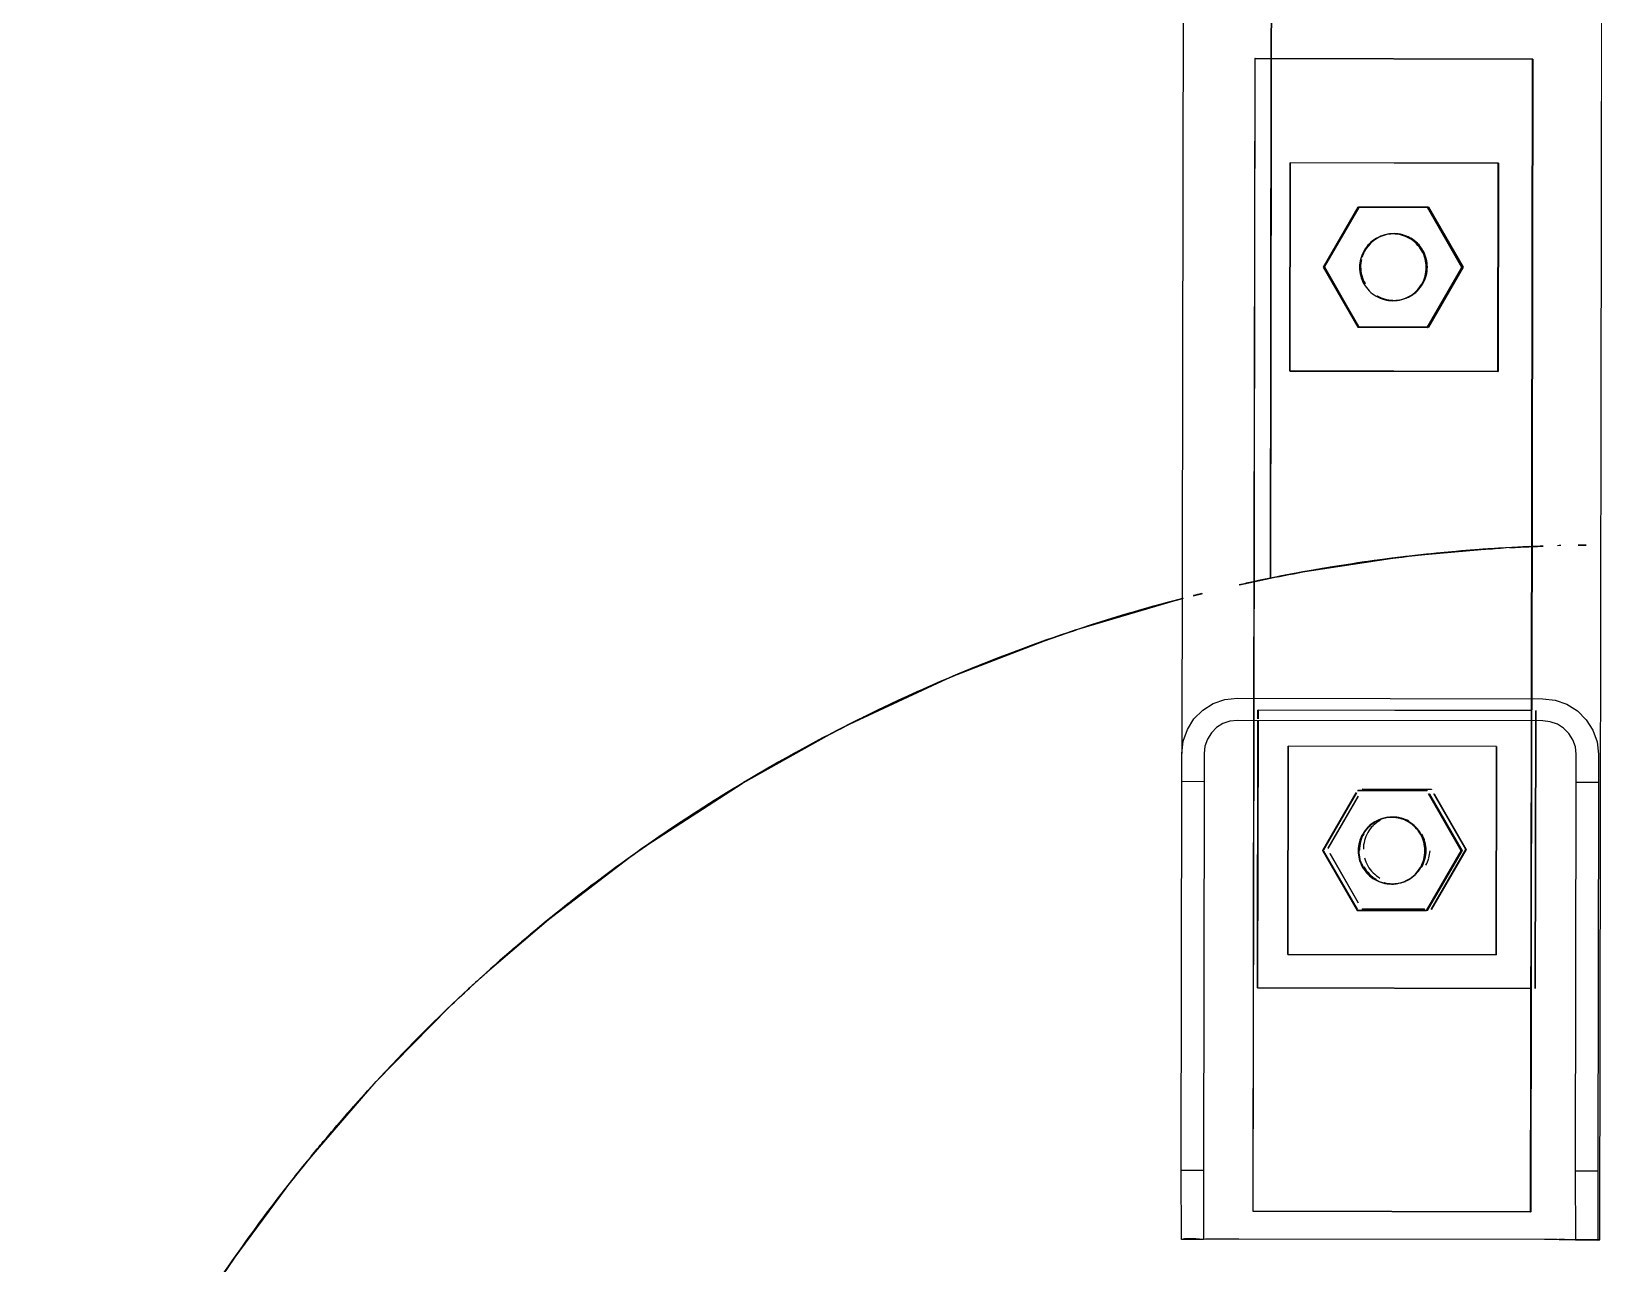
# Model space of a CAD drawing. Header units: metres. Extents: x -354 to -91, y 3 to 562.
# Drawn here: x -223.898 to -223.335, y 508.798 to 509.242 of the extents above; entities that cross this region are included whole.
import ezdxf

# ---------------------------------------------------------------- set-up
doc = ezdxf.new("R2010")
doc.units = ezdxf.units.M
doc.layers.add('A-GENM', color=7, linetype='Continuous', lineweight=25)

# ---------------------------------------------------------------- blocks, each defined once
blk = doc.blocks.new('Foundations-Piles - Px-1200-64673918-DRG-2873034 - CONSTRUCTION SEQUENCE STAGE A8')
at = {"layer": 'A-GENM', "color": 9, "true_color": 0xbebebe}
for start, end in [(40.93956, 85.26065), (66.05163, 70.31947), (62.17628, 66.05163), (57.92654, 62.17628), (57.27273, 57.92654), (54.03617, 57.27273), (49.80142, 54.03617), (49.09091, 49.80142), (45.89843, 49.09091), (41.67628, 45.84816), (40.93956, 41.67628), (37.98666, 40.90909), (29.41564, 40.90909), (33.5511, 37.76255), (32.72727, 33.5511), (29.62815, 32.72727), (28.74125, 29.02877), (28.74125, 29.02877), (26.9198, 27.41491), (26.9198, 27.41491), (25.41972, 26.9198), (17.25767, 26.9198), (21.60668, 25.41972), (17.33649, 21.60668), (16.86671, 17.25767), (16.86671, 17.25767), (16.25911, 16.36364), (16.25911, 16.36364), (15.38204, 15.65328), (15.38204, 15.65328)]:
    blk.add_arc((0, 0), 0.6, start, end, dxfattribs=at)
blk = doc.blocks.new('Barrier-Bracket-Assembly-Type02 - bracket-67298847-DRG-2873034 - CONSTRUCTION SEQUENCE STAGE A8')
at = {"layer": 'A-GENM', "color": 253, "true_color": 0xa3a3a3}
for p, q in [((-1096.63496, 509.55694), (-1096.63497, 509.55332)), ((-1096.63496, 509.55698), (-1096.63418, 509.5572)), ((-1096.62696, 509.55697), (-1096.62618, 509.55719)), ((-1096.50503, 509.55673), (-1096.61503, 509.55693)), ((-1096.50503, 509.55674), (-1096.615, 509.55694)), ((-1096.61413, 509.55718), (-1096.50413, 509.55698)), ((-1096.6141, 509.55719), (-1096.50413, 509.55699)), ((-1096.49218, 509.55695), (-1096.49296, 509.55673)), ((-1096.48418, 509.55693), (-1096.48496, 509.55672)), ((-1096.48419, 509.55102), (-1096.48418, 509.55369)), ((-1096.63497, 509.55127), (-1096.63497, 509.54891)), ((-1096.4842, 509.54519), (-1096.48419, 509.54855)), ((-1096.63498, 509.54684), (-1096.63498, 509.54421)), ((-1096.48421, 509.5409), (-1096.4842, 509.54328)), ((-1096.63499, 509.53841), (-1096.63507, 509.49268)), ((-1096.48428, 509.50226), (-1096.48421, 509.53798)), ((-1096.48429, 509.49241), (-1096.48428, 509.50226)), ((-1096.63507, 509.49268), (-1096.63549, 509.25729)), ((-1096.48471, 509.25702), (-1096.48429, 509.49241)), ((-1096.63549, 509.25729), (-1096.63598, 508.98206)), ((-1096.48551, 508.80694), (-1096.48471, 509.25702)), ((-1096.63164, 508.99444), (-1096.62848, 508.99759)), ((-1096.62848, 508.99759), (-1096.62469, 508.99997)), ((-1096.62469, 508.99997), (-1096.62047, 509.00144)), ((-1096.62047, 509.00144), (-1096.61602, 509.00193)), ((-1096.61602, 509.00193), (-1096.50602, 509.00173)), ((-1096.50602, 509.00173), (-1096.50157, 509.00123)), ((-1096.50157, 509.00123), (-1096.49734, 508.99974)), ((-1096.49734, 508.99974), (-1096.49354, 508.99735)), ((-1096.49354, 508.99735), (-1096.49037, 508.99418)), ((-1096.63402, 508.99065), (-1096.63164, 508.99444)), ((-1096.62348, 508.99134), (-1096.62538, 508.98944)), ((-1096.62121, 508.99276), (-1096.62348, 508.99134)), ((-1096.61867, 508.99364), (-1096.62121, 508.99276)), ((-1096.616, 508.99394), (-1096.61867, 508.99364)), ((-1096.506, 508.99374), (-1096.616, 508.99394)), ((-1096.50333, 508.99344), (-1096.506, 508.99374)), ((-1096.50079, 508.99255), (-1096.50333, 508.99344)), ((-1096.49852, 508.99111), (-1096.50079, 508.99255)), ((-1096.49661, 508.98921), (-1096.49852, 508.99111)), ((-1096.49037, 508.99418), (-1096.48798, 508.99039)), ((-1096.63598, 508.98206), (-1096.63549, 508.98643)), ((-1096.63549, 508.98643), (-1096.63402, 508.99065)), ((-1096.6268, 508.98717), (-1096.62768, 508.98464)), ((-1096.62538, 508.98944), (-1096.6268, 508.98717)), ((-1096.49518, 508.98694), (-1096.49661, 508.98921)), ((-1096.49429, 508.9844), (-1096.49518, 508.98694)), ((-1096.48798, 508.99039), (-1096.48649, 508.98617)), ((-1096.48649, 508.98617), (-1096.48598, 508.98172)), ((-1096.63598, 508.98199), (-1096.63598, 508.98206)), ((-1096.63596, 508.972), (-1096.63598, 508.98199)), ((-1096.62768, 508.98464), (-1096.62798, 508.98202)), ((-1096.62798, 508.98202), (-1096.62798, 508.98197)), ((-1096.62798, 508.98197), (-1096.62796, 508.97198)), ((-1096.49398, 508.98173), (-1096.49429, 508.9844)), ((-1096.49396, 508.97174), (-1096.49398, 508.98173)), ((-1096.48598, 508.98172), (-1096.48596, 508.97173)), ((-1096.63621, 508.832), (-1096.63596, 508.972)), ((-1096.63596, 508.972), (-1096.62796, 508.97198)), ((-1096.62796, 508.97198), (-1096.62821, 508.83198)), ((-1096.49421, 508.83174), (-1096.49396, 508.97174)), ((-1096.49396, 508.97174), (-1096.48596, 508.97173)), ((-1096.48596, 508.97173), (-1096.48621, 508.83173)), ((-1096.63616, 508.80702), (-1096.63621, 508.832)), ((-1096.63621, 508.832), (-1096.62821, 508.83198)), ((-1096.62821, 508.83198), (-1096.62816, 508.80701)), ((-1096.49416, 508.80677), (-1096.49421, 508.83174)), ((-1096.49421, 508.83174), (-1096.48621, 508.83173)), ((-1096.48621, 508.83173), (-1096.48616, 508.80676)), ((-1096.63551, 508.8072), (-1096.63616, 508.80702)), ((-1096.62816, 508.80701), (-1096.63616, 508.80702)), ((-1096.62751, 508.80719), (-1096.62816, 508.80701)), ((-1096.50546, 508.80698), (-1096.61546, 508.80718)), ((-1096.50546, 508.80699), (-1096.61543, 508.80719)), ((-1096.49416, 508.80677), (-1096.49351, 508.80695)), ((-1096.48616, 508.80676), (-1096.49416, 508.80677)), ((-1096.48616, 508.80676), (-1096.48551, 508.80694))]:
    blk.add_line(p, q, dxfattribs=at)
for centre, major_axis, start_param, end_param in [((-1096.61496, 509.55695), (-0.02, 0.00004), 0, 0.519881), ((-1096.61418, 509.55716), (-0.02, 0.00004), 5.335881, 6.279468), ((-1096.61496, 509.55695), (-0.02, 0.00004), 0.519881, 1.567079), ((-1096.61496, 509.55695), (-0.012, 0.00002), 0, 1.04348), ((-1096.61418, 509.55716), (-0.012, 0.00002), 4.711408, 6.279468), ((-1096.61418, 509.55716), (-0.02, 0.00004), 5.016903, 5.151967), ((-1096.61496, 509.55695), (-0.012, 0.00002), 1.305279, 1.564569), ((-1096.61418, 509.55716), (-0.02, 0.00004), 4.715035, 4.867255), ((-1096.50496, 509.55675), (-0.02, 0.00004), 1.567079, 1.828878), ((-1096.50496, 509.55675), (-0.012, 0.00002), 1.567079, 2.037181), ((-1096.50418, 509.55697), (-0.012, 0.00002), 3.141593, 4.446872), ((-1096.50496, 509.55675), (-0.02, 0.00004), 1.828878, 1.843212), ((-1096.50418, 509.55697), (-0.02, 0.00004), 4.446872, 4.480282), ((-1096.50496, 509.55675), (-0.02, 0.00004), 1.843212, 2.045144), ((-1096.50496, 509.55675), (-0.012, 0.00002), 2.037181, 2.090678), ((-1096.50496, 509.55675), (-0.012, 0.00002), 2.090678, 2.352477), ((-1096.50418, 509.55697), (-0.02, 0.00004), 4.269196, 4.403906), ((-1096.50496, 509.55675), (-0.012, 0.00002), 2.352477, 2.614276), ((-1096.50496, 509.55675), (-0.02, 0.00004), 2.090678, 2.614276), ((-1096.50496, 509.55675), (-0.012, 0.00002), 2.614276, 3.137875), ((-1096.50418, 509.55697), (-0.02, 0.00004), 3.686652, 3.923273), ((-1096.50496, 509.55675), (-0.02, 0.00004), 2.614276, 3.137875), ((-1096.50418, 509.55697), (-0.02, 0.00004), 3.399674, 3.661474), ((-1096.50418, 509.55697), (-0.02, 0.00004), 3.141593, 3.399674), ((-1096.61551, 508.80717), (-0.02, 0.00004), 5.49407, 6.279468), ((-1096.61551, 508.80717), (-0.012, 0.00002), 6.017668, 6.279468), ((-1096.61551, 508.80717), (-0.012, 0.00002), 5.755869, 6.017668), ((-1096.61551, 508.80717), (-0.012, 0.00002), 5.49407, 5.755869), ((-1096.61551, 508.80717), (-0.02, 0.00004), 5.016903, 5.151967), ((-1096.61551, 508.80717), (-0.012, 0.00002), 5.23227, 5.49407), ((-1096.61551, 508.80717), (-0.012, 0.00002), 4.970471, 5.23227), ((-1096.61551, 508.80717), (-0.02, 0.00004), 4.710176, 4.867255), ((-1096.61551, 508.80717), (-0.012, 0.00002), 4.708671, 4.970471), ((-1096.50551, 508.80697), (-0.012, 0.00002), 4.446872, 4.708671), ((-1096.50551, 508.80697), (-0.02, 0.00004), 4.553097, 4.708671), ((-1096.50551, 508.80697), (-0.012, 0.00002), 4.185073, 4.446872), ((-1096.50551, 508.80697), (-0.02, 0.00004), 4.410413, 4.446872), ((-1096.50551, 508.80697), (-0.012, 0.00002), 3.923273, 4.185073), ((-1096.50551, 508.80697), (-0.02, 0.00004), 4.269196, 4.403906), ((-1096.50551, 508.80697), (-0.012, 0.00002), 3.661474, 3.923273), ((-1096.50551, 508.80697), (-0.012, 0.00002), 3.399674, 3.661474), ((-1096.50551, 508.80697), (-0.012, 0.00002), 3.141593, 3.399674), ((-1096.50551, 508.80697), (-0.02, 0.00004), 3.141593, 4.087572)]:
    blk.add_ellipse(centre, major_axis=major_axis, ratio=0.001035, start_param=start_param, end_param=end_param, dxfattribs=at)
blk = doc.blocks.new('Barrier-Bracket-Bolt-Installation - Bolt-V18-DRG-2873034 - CONSTRUCTION SEQUENCE STAGE A8')
at = {"layer": 'A-GENM', "color": 9, "true_color": 0xbebebe}
for p, q in [((-1096.60859, 508.9976), (-1096.60855, 508.99761)), ((-1096.60859, 508.99446), (-1096.60859, 508.9976)), ((-1096.5101, 508.99742), (-1096.60859, 508.9976)), ((-1096.60855, 508.9976), (-1096.60856, 508.99447)), ((-1096.5101, 508.99743), (-1096.60855, 508.99761)), ((-1096.50855, 508.99743), (-1096.50859, 508.99742)), ((-1096.50859, 508.99742), (-1096.50859, 508.99375)), ((-1096.50856, 508.99375), (-1096.50855, 508.99742)), ((-1096.60876, 508.8976), (-1096.60859, 508.99392)), ((-1096.60856, 508.99392), (-1096.60873, 508.89761)), ((-1096.50859, 508.99375), (-1096.50877, 508.89742)), ((-1096.50873, 508.89743), (-1096.50856, 508.99375)), ((-1096.60873, 508.89761), (-1096.60876, 508.8976)), ((-1096.60876, 508.8976), (-1096.51027, 508.89742)), ((-1096.51027, 508.89743), (-1096.60873, 508.89761)), ((-1096.50877, 508.89742), (-1096.50873, 508.89743))]:
    blk.add_line(p, q, dxfattribs=at)
at = {"layer": 'A-GENM', "color": 253, "true_color": 0xa3a3a3}
for p, q in [((-1096.59785, 508.90963), (-1096.59772, 508.98463)), ((-1096.59768, 508.98463), (-1096.59781, 508.90964)), ((-1096.59772, 508.98463), (-1096.59768, 508.98464)), ((-1096.52272, 508.9845), (-1096.59772, 508.98463)), ((-1096.52272, 508.98451), (-1096.59768, 508.98464)), ((-1096.52272, 508.9845), (-1096.52285, 508.9095)), ((-1096.52281, 508.90951), (-1096.52268, 508.9845)), ((-1096.52268, 508.98451), (-1096.52272, 508.9845)), ((-1096.59781, 508.90964), (-1096.59785, 508.90963)), ((-1096.59785, 508.90963), (-1096.52285, 508.9095)), ((-1096.52285, 508.90951), (-1096.59781, 508.90964)), ((-1096.52285, 508.9095), (-1096.52281, 508.90951))]:
    blk.add_line(p, q, dxfattribs=at)
blk = doc.blocks.new('Barrier-Bracket-Plate - BarrierPlate-V19-DRG-2873034 - CONSTRUCTION SEQUENCE STAGE A8')
at = {"layer": 'A-GENM', "color": 253, "true_color": 0xa3a3a3}
for p, q in [((-1096.60968, 509.23218), (-1096.6101, 508.99436)), ((-1096.61004, 508.99436), (-1096.60962, 509.23218)), ((-1096.60962, 509.23219), (-1096.60968, 509.23218)), ((-1096.50968, 509.232), (-1096.60968, 509.23218)), ((-1096.60962, 509.23219), (-1096.50968, 509.23202)), ((-1096.51009, 509.00174), (-1096.50968, 509.232)), ((-1096.50962, 509.23202), (-1096.51003, 509.00174)), ((-1096.50962, 509.23202), (-1096.50968, 509.232)), ((-1096.5101, 508.99375), (-1096.51009, 509.00145)), ((-1096.51003, 509.00145), (-1096.51004, 508.99375)), ((-1096.6101, 508.99436), (-1096.61042, 508.81718)), ((-1096.61036, 508.81719), (-1096.61004, 508.99436)), ((-1096.51042, 508.817), (-1096.5101, 508.99375)), ((-1096.51004, 508.99375), (-1096.51036, 508.81702)), ((-1096.61036, 508.81719), (-1096.61042, 508.81718)), ((-1096.61042, 508.81718), (-1096.51042, 508.817)), ((-1096.51042, 508.81702), (-1096.61036, 508.81719)), ((-1096.51042, 508.817), (-1096.51036, 508.81702))]:
    blk.add_line(p, q, dxfattribs=at)
blk = doc.blocks.new('Barrier-Bracket-Bolt-Levelling - Bolt-V20-DRG-2873034 - CONSTRUCTION SEQUENCE STAGE A8')
at = {"layer": 'A-GENM', "color": 253, "true_color": 0xa3a3a3}
for p, q in [((-1096.59704, 509.19471), (-1096.59717, 509.11971)), ((-1096.59713, 509.11972), (-1096.597, 509.19471)), ((-1096.597, 509.19472), (-1096.59704, 509.19471)), ((-1096.52204, 509.19458), (-1096.59704, 509.19471)), ((-1096.597, 509.19472), (-1096.52204, 509.19459)), ((-1096.52217, 509.11958), (-1096.52204, 509.19458)), ((-1096.522, 509.19458), (-1096.52213, 509.11959)), ((-1096.522, 509.19459), (-1096.52204, 509.19458)), ((-1096.59713, 509.11972), (-1096.59717, 509.11971)), ((-1096.59717, 509.11971), (-1096.52217, 509.11958)), ((-1096.52217, 509.11959), (-1096.59713, 509.11972)), ((-1096.52217, 509.11958), (-1096.52213, 509.11959))]:
    blk.add_line(p, q, dxfattribs=at)
blk = doc.blocks.new('ConnectionBolt - bolt-V21-DRG-2873034 - CONSTRUCTION SEQUENCE STAGE A8')
at = {"layer": 'A-GENM', "color": 9, "true_color": 0xbebebe}
for p, q in [((-1096.57107, 508.96914), (-1096.57101, 508.96916)), ((-1096.54613, 508.96909), (-1096.57107, 508.96914)), ((-1096.57101, 508.96916), (-1096.54613, 508.96911)), ((-1096.54607, 508.96911), (-1096.54613, 508.96909)), ((-1096.57253, 508.96663), (-1096.5834, 508.94786)), ((-1096.58334, 508.94789), (-1096.57252, 508.96655)), ((-1096.5337, 508.94747), (-1096.54522, 508.96752)), ((-1096.54515, 508.96752), (-1096.53364, 508.94749)), ((-1096.58358, 508.94756), (-1096.58352, 508.94758)), ((-1096.58268, 508.946), (-1096.57249, 508.92828)), ((-1096.57248, 508.92838), (-1096.58259, 508.94596)), ((-1096.54621, 508.92589), (-1096.5337, 508.94747)), ((-1096.53365, 508.94747), (-1096.54614, 508.92591)), ((-1096.5337, 508.94747), (-1096.53364, 508.94749)), ((-1096.57115, 508.92594), (-1096.57109, 508.92596)), ((-1096.57115, 508.92594), (-1096.54855, 508.9259)), ((-1096.54858, 508.92592), (-1096.57109, 508.92596)), ((-1096.54621, 508.92589), (-1096.54614, 508.92591))]:
    blk.add_line(p, q, dxfattribs=at)
at = {"layer": 'A-GENM', "color": 253, "true_color": 0xa3a3a3}
for p, q in [((-1096.56184, 508.95908), (-1096.5637, 508.95857)), ((-1096.5573, 508.93544), (-1096.55544, 508.93595))]:
    blk.add_line(p, q, dxfattribs=at)
for start_param, end_param in [(0.252169, 0.513969), (6.283185, 6.535356), (6.273554, 6.283182), (6.011755, 6.273555), (5.749956, 6.011755), (5.488157, 5.749957), (5.226358, 5.488157), (0.775769, 1.037568), (0.513969, 0.775768), (4.964559, 5.226358), (4.702758, 4.964558), (1.037568, 1.299368), (1.299369, 1.561169), (4.179162, 4.440961), (4.440961, 4.70276), (1.561167, 1.822966), (1.822968, 2.084768), (3.655564, 3.917363), (3.917363, 4.179163), (2.084768, 2.346567), (2.346568, 2.608367), (2.608367, 2.870166), (2.870167, 3.131967), (3.131964, 3.141593), (3.141593, 3.393763), (3.393765, 3.655565)]:
    blk.add_ellipse((-1096.5605, 508.947), major_axis=(-0.0032, 0.01157), ratio=0.999993, start_param=start_param, end_param=end_param, dxfattribs=at)
at = {"layer": 'A-GENM', "color": 9, "true_color": 0xbebebe}
for start_param, end_param in [(0.252172, 0.513971), (6.273556, 6.283185), (0.77577, 1.03757), (0.516521, 0.77577), (1.03757, 1.299369), (4.17916, 4.40053), (1.561166, 1.822966), (1.822968, 2.084768), (3.942575, 4.171285), (2.084768, 2.346567), (3.131963, 3.141592)]:
    blk.add_ellipse((-1096.55864, 508.94752), major_axis=(-0.0032, 0.01157), ratio=0.999993, start_param=start_param, end_param=end_param, dxfattribs=at)
blk = doc.blocks.new('ConnectionNut - nut-V22-DRG-2873034 - CONSTRUCTION SEQUENCE STAGE A8')
at = {"layer": 'A-GENM', "color": 253, "true_color": 0xa3a3a3}
for p, q in [((-1096.57256, 508.96873), (-1096.57248, 508.96875)), ((-1096.54762, 508.96868), (-1096.57256, 508.96873)), ((-1096.57248, 508.96875), (-1096.54762, 508.96871)), ((-1096.54754, 508.96871), (-1096.54762, 508.96868)), ((-1096.57308, 508.96783), (-1096.58504, 508.94719)), ((-1096.58496, 508.94723), (-1096.57301, 508.96783)), ((-1096.53519, 508.94706), (-1096.54696, 508.96754)), ((-1096.54687, 508.96754), (-1096.53511, 508.94708)), ((-1096.58507, 508.94715), (-1096.58499, 508.94717)), ((-1096.58494, 508.94694), (-1096.57282, 508.92585)), ((-1096.5728, 508.92598), (-1096.58482, 508.94688)), ((-1096.54769, 508.92548), (-1096.53519, 508.94706)), ((-1096.53511, 508.94708), (-1096.54761, 508.92551)), ((-1096.53519, 508.94706), (-1096.53511, 508.94708)), ((-1096.57264, 508.92553), (-1096.57256, 508.92555)), ((-1096.57264, 508.92553), (-1096.54802, 508.92548)), ((-1096.54805, 508.92551), (-1096.57256, 508.92555)), ((-1096.54769, 508.92548), (-1096.54761, 508.92551))]:
    blk.add_line(p, q, dxfattribs=at)
for centre, start_param, end_param in [((-1096.56013, 508.94711), 0.25217, 0.513969), ((-1096.56005, 508.94713), 0.260623, 0.513971), ((-1096.56013, 508.94711), 0.011421, 0.252171), ((-1096.56005, 508.94713), 0.018694, 0.252171), ((-1096.56013, 508.94711), 6.031692, 6.283185), ((-1096.56005, 508.94713), 6.273558, 6.283186), ((-1096.56005, 508.94713), 6.038463, 6.273557), ((-1096.56013, 508.94711), 5.76308, 6.011756), ((-1096.56005, 508.94713), 5.76754, 6.011759), ((-1096.56013, 508.94711), 5.502646, 5.749959), ((-1096.56005, 508.94713), 5.507564, 5.749957), ((-1096.56013, 508.94711), 0.77577, 1.299369), ((-1096.56005, 508.94713), 0.775772, 1.29937), ((-1096.56013, 508.94711), 4.70276, 4.946744), ((-1096.56005, 508.94713), 4.70276, 4.940693), ((-1096.56013, 508.94711), 4.179162, 4.435414), ((-1096.56013, 508.94711), 4.440961, 4.692256), ((-1096.56005, 508.94713), 4.17916, 4.433529), ((-1096.56005, 508.94713), 4.44096, 4.688687), ((-1096.56013, 508.94711), 1.822967, 2.346566), ((-1096.56005, 508.94713), 1.822967, 2.346566), ((-1096.56013, 508.94711), 3.920821, 4.17808), ((-1096.56005, 508.94713), 3.921995, 4.177714), ((-1096.56013, 508.94711), 2.608365, 2.853118), ((-1096.56005, 508.94713), 2.608365, 2.849436), ((-1096.56013, 508.94711), 2.870166, 3.11203), ((-1096.56005, 508.94713), 2.870165, 3.105258), ((-1096.56013, 508.94711), 3.131963, 3.372351), ((-1096.56005, 508.94713), 3.131964, 3.141593), ((-1096.56005, 508.94713), 3.141591, 3.365078)]:
    blk.add_ellipse(centre, major_axis=(-0.0032, 0.01157), ratio=0.999993, start_param=start_param, end_param=end_param, dxfattribs=at)
blk = doc.blocks.new('ConnectionNut - nut-V23-DRG-2873034 - CONSTRUCTION SEQUENCE STAGE A8')
at = {"layer": 'A-GENM', "color": 253, "true_color": 0xa3a3a3}
for p, q in [((-1096.5728, 508.96866), (-1096.57272, 508.96868)), ((-1096.54785, 508.96862), (-1096.5728, 508.96866)), ((-1096.57272, 508.96868), (-1096.54785, 508.96864)), ((-1096.54777, 508.96864), (-1096.54785, 508.96862)), ((-1096.57328, 508.96783), (-1096.5853, 508.94708)), ((-1096.58522, 508.94712), (-1096.57321, 508.96783)), ((-1096.53542, 508.947), (-1096.54724, 508.96754)), ((-1096.54714, 508.96754), (-1096.53534, 508.94702)), ((-1096.5853, 508.94708), (-1096.58522, 508.94711)), ((-1096.5853, 508.94708), (-1096.57287, 508.92546)), ((-1096.57285, 508.92559), (-1096.58518, 508.94703)), ((-1096.54793, 508.92542), (-1096.53542, 508.947)), ((-1096.53534, 508.94702), (-1096.54785, 508.92544)), ((-1096.53542, 508.947), (-1096.53534, 508.94702)), ((-1096.57287, 508.92546), (-1096.57279, 508.92548)), ((-1096.57287, 508.92546), (-1096.54793, 508.92542)), ((-1096.54793, 508.92544), (-1096.57279, 508.92548)), ((-1096.54793, 508.92542), (-1096.54785, 508.92544))]:
    blk.add_line(p, q, dxfattribs=at)
for centre, start_param, end_param in [((-1096.56036, 508.94704), 0.252169, 0.513969), ((-1096.56028, 508.94706), 0.260624, 0.513972), ((-1096.56036, 508.94704), 6.283183, 6.535354), ((-1096.56028, 508.94706), 0, 0.252171), ((-1096.56036, 508.94704), 6.273556, 6.283184), ((-1096.56028, 508.94706), 6.273557, 6.283185), ((-1096.56036, 508.94704), 6.011756, 6.273556), ((-1096.56028, 508.94706), 6.018528, 6.273557), ((-1096.56036, 508.94704), 5.749956, 6.011755), ((-1096.56028, 508.94706), 5.756732, 6.011758), ((-1096.56036, 508.94704), 5.488157, 5.749957), ((-1096.56028, 508.94706), 5.493079, 5.749958), ((-1096.56036, 508.94704), 5.226359, 5.488159), ((-1096.56028, 508.94706), 5.232639, 5.488159), ((-1096.56036, 508.94704), 0.775769, 1.037568), ((-1096.56028, 508.94706), 0.77577, 1.037569), ((-1096.56036, 508.94704), 0.51397, 0.77577), ((-1096.56028, 508.94706), 0.51397, 0.77577), ((-1096.56036, 508.94704), 4.964559, 5.226358), ((-1096.56028, 508.94706), 4.973605, 5.226359), ((-1096.56036, 508.94704), 4.702759, 4.964559), ((-1096.56028, 508.94706), 4.702762, 4.958511), ((-1096.56036, 508.94704), 1.299369, 1.561169), ((-1096.56036, 508.94704), 1.037568, 1.299368), ((-1096.56028, 508.94706), 1.03757, 1.299369), ((-1096.56028, 508.94706), 1.299368, 1.561168), ((-1096.56036, 508.94704), 4.179163, 4.440963), ((-1096.56036, 508.94704), 4.440961, 4.70276), ((-1096.56028, 508.94706), 4.179161, 4.439076), ((-1096.56028, 508.94706), 4.440961, 4.699192), ((-1096.56036, 508.94704), 1.561168, 1.822967), ((-1096.56028, 508.94706), 1.60373, 1.822967), ((-1096.56036, 508.94704), 1.822968, 2.084767), ((-1096.56028, 508.94706), 1.822968, 2.084767), ((-1096.56036, 508.94704), 3.655564, 3.917363), ((-1096.56028, 508.94706), 3.655562, 3.907621), ((-1096.56036, 508.94704), 3.917364, 4.179163), ((-1096.56028, 508.94706), 3.918536, 4.178793), ((-1096.56036, 508.94704), 2.084768, 2.346567), ((-1096.56028, 508.94706), 2.084767, 2.346566), ((-1096.56036, 508.94704), 2.346567, 2.608367), ((-1096.56028, 508.94706), 2.346565, 2.608364), ((-1096.56036, 508.94704), 2.608368, 2.863962), ((-1096.56028, 508.94706), 2.608364, 2.860276), ((-1096.56036, 508.94704), 2.870166, 3.131966), ((-1096.56028, 508.94706), 2.870165, 3.125194), ((-1096.56036, 508.94704), 3.131964, 3.141592), ((-1096.56028, 508.94706), 3.131964, 3.141592), ((-1096.56036, 508.94704), 3.141593, 3.393764), ((-1096.56028, 508.94706), 3.141593, 3.386492), ((-1096.56036, 508.94704), 3.393765, 3.655564), ((-1096.56028, 508.94706), 3.393764, 3.647111)]:
    blk.add_ellipse(centre, major_axis=(-0.0032, 0.01157), ratio=0.999993, start_param=start_param, end_param=end_param, dxfattribs=at)
blk = doc.blocks.new('ConnectionBolt - bolt-V24-DRG-2873034 - CONSTRUCTION SEQUENCE STAGE A8')
at = {"layer": 'A-GENM', "color": 253, "true_color": 0xa3a3a3}
for p, q in [((-1096.57251, 509.17864), (-1096.58502, 509.15706)), ((-1096.58496, 509.15708), (-1096.57246, 509.17864)), ((-1096.57245, 509.17866), (-1096.57251, 509.17864)), ((-1096.54757, 509.17859), (-1096.57251, 509.17864)), ((-1096.57245, 509.17866), (-1096.54757, 509.17861)), ((-1096.54751, 509.17861), (-1096.54757, 509.17859)), ((-1096.53514, 509.15697), (-1096.54757, 509.17859)), ((-1096.54751, 509.17861), (-1096.53507, 509.15699)), ((-1096.5628, 509.16871), (-1096.56321, 509.1686)), ((-1096.58496, 509.15708), (-1096.58502, 509.15706)), ((-1096.58502, 509.15706), (-1096.57259, 509.13544)), ((-1096.57255, 509.1355), (-1096.58496, 509.15708)), ((-1096.54764, 509.13539), (-1096.53514, 509.15697)), ((-1096.53508, 509.15697), (-1096.54758, 509.13541)), ((-1096.53507, 509.15699), (-1096.53514, 509.15697)), ((-1096.55682, 509.14547), (-1096.55641, 509.14558)), ((-1096.57252, 509.13546), (-1096.57259, 509.13544)), ((-1096.57259, 509.13544), (-1096.54764, 509.13539)), ((-1096.54764, 509.13541), (-1096.57252, 509.13546)), ((-1096.54764, 509.13539), (-1096.54758, 509.13541))]:
    blk.add_line(p, q, dxfattribs=at)
for centre, start_param, end_param in [((-1096.55961, 509.15715), 0.252171, 0.991995), ((-1096.56001, 509.15703), 0.513968, 0.775768), ((-1096.56001, 509.15703), 0.252171, 0.51397), ((-1096.56001, 509.15703), 6.283185, 6.535356), ((-1096.55961, 509.15715), 0.003476, 0.252171), ((-1096.56001, 509.15703), 6.273555, 6.283184), ((-1096.56001, 509.15703), 6.011756, 6.273556), ((-1096.55961, 509.15715), 6.273556, 6.283185), ((-1096.55961, 509.15715), 6.024295, 6.273556), ((-1096.56001, 509.15703), 5.749957, 6.011756), ((-1096.55961, 509.15715), 5.758212, 6.011758), ((-1096.56001, 509.15703), 5.491985, 5.749958), ((-1096.55961, 509.15715), 5.517041, 5.749958), ((-1096.56001, 509.15703), 5.226358, 5.488157), ((-1096.55961, 509.15715), 5.237987, 5.488158), ((-1096.56001, 509.15703), 4.96456, 5.22636), ((-1096.55961, 509.15715), 4.981309, 5.226359), ((-1096.56001, 509.15703), 1.037568, 1.299368), ((-1096.56001, 509.15703), 0.775769, 1.037568), ((-1096.56001, 509.15703), 4.70276, 4.964559), ((-1096.55961, 509.15715), 4.70276, 4.953355), ((-1096.56001, 509.15703), 4.440961, 4.702761), ((-1096.55961, 509.15715), 4.44096, 4.696152), ((-1096.56001, 509.15703), 1.299368, 1.561168), ((-1096.55961, 509.15715), 1.299369, 1.822968), ((-1096.56001, 509.15703), 1.561167, 1.822967), ((-1096.56001, 509.15703), 3.917363, 4.179163), ((-1096.55961, 509.15715), 3.919537, 4.178481), ((-1096.56001, 509.15703), 4.179161, 4.440961), ((-1096.55961, 509.15715), 4.17916, 4.437471), ((-1096.56001, 509.15703), 1.822967, 2.084766), ((-1096.56001, 509.15703), 2.084767, 2.34274), ((-1096.56001, 509.15703), 3.393764, 3.655563), ((-1096.55961, 509.15715), 3.393765, 3.641788), ((-1096.56001, 509.15703), 3.655564, 3.917364), ((-1096.56001, 509.15703), 2.346566, 2.608366), ((-1096.55961, 509.15715), 2.346566, 2.833801), ((-1096.56001, 509.15703), 2.608366, 2.870165), ((-1096.56001, 509.15703), 2.870166, 3.131965), ((-1096.55961, 509.15715), 2.870165, 3.096186), ((-1096.56001, 509.15703), 3.131964, 3.141593), ((-1096.56001, 509.15703), 3.141593, 3.393764), ((-1096.55961, 509.15715), 3.131965, 3.141593), ((-1096.55961, 509.15715), 3.141593, 3.380297)]:
    blk.add_ellipse(centre, major_axis=(-0.0032, 0.01157), ratio=0.999993, start_param=start_param, end_param=end_param, dxfattribs=at)
blk = doc.blocks.new('ConnectionNut - nut-V25-DRG-2873034 - CONSTRUCTION SEQUENCE STAGE A8')
at = {"layer": 'A-GENM', "color": 253, "true_color": 0xa3a3a3}
for p, q in [((-1096.57224, 509.17864), (-1096.58461, 509.15729)), ((-1096.58451, 509.15735), (-1096.57217, 509.17863)), ((-1096.57211, 509.17875), (-1096.57219, 509.17873)), ((-1096.54725, 509.17868), (-1096.57219, 509.17873)), ((-1096.57211, 509.17875), (-1096.54725, 509.17871)), ((-1096.54716, 509.1787), (-1096.54725, 509.17868)), ((-1096.53481, 509.15706), (-1096.54725, 509.17868)), ((-1096.54716, 509.1787), (-1096.53473, 509.15708)), ((-1096.58462, 509.15717), (-1096.5847, 509.15715)), ((-1096.5847, 509.15715), (-1096.5724, 509.13576)), ((-1096.57235, 509.13584), (-1096.58457, 509.1571)), ((-1096.54732, 509.13548), (-1096.53481, 509.15706)), ((-1096.53473, 509.15708), (-1096.54724, 509.13551)), ((-1096.53473, 509.15708), (-1096.53481, 509.15706)), ((-1096.57218, 509.13555), (-1096.57226, 509.13553)), ((-1096.57226, 509.13553), (-1096.54759, 509.13548)), ((-1096.54758, 509.13551), (-1096.57218, 509.13555)), ((-1096.54732, 509.13548), (-1096.54724, 509.13551))]:
    blk.add_line(p, q, dxfattribs=at)
for centre, start_param, end_param in [((-1096.55975, 509.1571), 0.000001, 1.008569), ((-1096.55967, 509.15713), 0.51397, 0.999618), ((-1096.55967, 509.15713), 0.260622, 0.51397), ((-1096.55967, 509.15713), 0, 0.252171), ((-1096.55975, 509.1571), 6.033699, 6.283186), ((-1096.55967, 509.15713), 6.273556, 6.283185), ((-1096.55967, 509.15713), 6.040469, 6.273556), ((-1096.55975, 509.1571), 5.507929, 6.011757), ((-1096.55967, 509.15713), 5.756732, 6.011758), ((-1096.55967, 509.15713), 5.512851, 5.749959), ((-1096.55975, 509.1571), 5.22636, 5.488159), ((-1096.55967, 509.15713), 5.232638, 5.488158), ((-1096.55975, 509.1571), 4.964559, 5.226359), ((-1096.55967, 509.15713), 4.973606, 5.226361), ((-1096.55967, 509.15713), 1.076317, 1.822967), ((-1096.55975, 509.1571), 1.06718, 1.299368), ((-1096.55975, 509.1571), 4.70276, 4.964559), ((-1096.55967, 509.15713), 4.70276, 4.958509), ((-1096.55975, 509.1571), 4.440961, 4.70276), ((-1096.55967, 509.15713), 4.440962, 4.699193), ((-1096.55975, 509.1571), 1.29937, 1.822968), ((-1096.55975, 509.1571), 3.917362, 4.179162), ((-1096.55967, 509.15713), 3.918536, 4.178794), ((-1096.55975, 509.1571), 4.179162, 4.440961), ((-1096.55967, 509.15713), 4.17916, 4.439076), ((-1096.55975, 509.1571), 3.14159, 3.91736), ((-1096.55967, 509.15713), 3.393764, 3.647112), ((-1096.55967, 509.15713), 3.655562, 3.907621), ((-1096.55975, 509.1571), 2.346566, 2.870165), ((-1096.55967, 509.15713), 2.346565, 2.608365), ((-1096.55967, 509.15713), 2.608366, 2.839885), ((-1096.55975, 509.1571), 2.870164, 3.110022), ((-1096.55967, 509.15713), 2.870165, 3.103252), ((-1096.55975, 509.1571), 3.131963, 3.141591), ((-1096.55967, 509.15713), 3.131965, 3.141593), ((-1096.55967, 509.15713), 3.141594, 3.386492)]:
    blk.add_ellipse(centre, major_axis=(-0.0032, 0.01157), ratio=0.999993, start_param=start_param, end_param=end_param, dxfattribs=at)
blk = doc.blocks.new('T2DPAA-T2D-C3S-RS-M3D-100334_rvt-1-DRG-2873034 - CONSTRUCTION SEQUENCE STAGE A8')
at = {"layer": 'A-GENM', "color": 9, "true_color": 0xbebebe}
for p, q in [((-1096.6038, 509.23217), (-1096.60376, 509.25723)), ((-1096.60376, 509.25723), (-1096.6038, 509.23217)), ((-1096.60376, 509.25723), (-1096.6038, 509.23217)), ((-1096.6038, 509.23217), (-1096.60376, 509.25723)), ((-1096.6038, 509.23217), (-1096.60414, 509.04511)), ((-1096.60414, 509.04511), (-1096.6038, 509.23217)), ((-1096.6038, 509.23217), (-1096.60384, 509.20953)), ((-1096.60384, 509.20953), (-1096.60414, 509.04511)), ((-1096.55537, 509.0529), (-1096.59481, 509.04692)), ((-1096.50674, 509.05663), (-1096.51002, 509.05651)), ((-1096.49068, 509.05699), (-1096.49328, 509.05696)), ((-1096.61528, 509.04274), (-1096.61015, 509.04386)), ((-1096.61015, 509.04386), (-1096.60414, 509.04511)), ((-1096.59481, 509.04692), (-1096.60414, 509.04511)), ((-1096.67263, 509.02699), (-1096.63802, 509.03722)), ((-1096.63189, 509.0388), (-1096.62894, 509.03954)), ((-1096.67722, 509.02546), (-1096.67404, 509.02652)), ((-1096.75563, 508.99262), (-1096.72066, 509.00888)), ((-1096.82861, 508.94902), (-1096.79435, 508.97123)), ((-1096.88613, 508.90338), (-1096.86403, 508.92229)), ((-1096.8947, 508.89554), (-1096.88783, 508.90185)), ((-1096.95257, 508.83326), (-1096.92609, 508.86396))]:
    blk.add_line(p, q, dxfattribs=at)
at = {"layer": 'A-GENM', "color": 9, "true_color": 0xbebebe, "flags": 128}
for points in [[(-1096.60414, 509.04511), (-1096.60384, 509.20953), (-1096.6038, 509.23217)], [(-1096.51084, 509.05647), (-1096.52133, 509.05593), (-1096.55537, 509.0529)], [(-1096.71847, 509.00981), (-1096.68549, 509.0226), (-1096.67722, 509.02546)], [(-1096.79392, 508.97149), (-1096.76288, 508.98889), (-1096.75563, 508.99262)], [(-1096.86403, 508.92229), (-1096.83477, 508.94466), (-1096.82861, 508.94902)], [(-1096.92609, 508.86396), (-1096.89975, 508.89077), (-1096.8947, 508.89554)], [(-1096.97928, 508.7974), (-1096.95652, 508.8283), (-1096.95257, 508.83326)]]:
    blk.add_lwpolyline(points, dxfattribs=at)
at = {"layer": 'A-GENM', "color": 9, "true_color": 0xbebebe}
for points in [[(-1096.56127, 509.05217), (-1096.54895, 509.05375), (-1096.53658, 509.05494), (-1096.52419, 509.05574)], [(-1096.52419, 509.05574), (-1096.52287, 509.05583), (-1096.52155, 509.05591), (-1096.52023, 509.05599)], [(-1096.518, 509.05611), (-1096.51534, 509.05626), (-1096.51267, 509.05639), (-1096.51, 509.0565)], [(-1096.51, 509.0565), (-1096.50864, 509.05656), (-1096.50729, 509.05661), (-1096.50593, 509.05665)], [(-1096.49326, 509.05696), (-1096.49232, 509.05697), (-1096.49137, 509.05698), (-1096.49043, 509.05699)], [(-1096.60414, 509.04511), (-1096.59971, 509.04601), (-1096.59527, 509.04685), (-1096.59082, 509.04765)], [(-1096.59082, 509.04765), (-1096.58727, 509.04828), (-1096.58371, 509.04889), (-1096.58015, 509.04946)], [(-1096.58015, 509.04946), (-1096.57387, 509.05046), (-1096.56758, 509.05137), (-1096.56127, 509.05217)], [(-1096.61511, 509.04279), (-1096.61343, 509.04316), (-1096.61174, 509.04353), (-1096.61006, 509.04389)], [(-1096.61006, 509.04389), (-1096.60808, 509.0443), (-1096.60611, 509.04471), (-1096.60414, 509.04511)], [(-1096.64522, 509.03529), (-1096.64197, 509.03619), (-1096.63871, 509.03706), (-1096.63544, 509.0379)], [(-1096.63152, 509.0389), (-1096.63055, 509.03915), (-1096.62958, 509.03939), (-1096.62861, 509.03963)], [(-1096.66378, 509.02983), (-1096.65762, 509.03175), (-1096.65143, 509.03357), (-1096.64522, 509.03529)], [(-1096.68551, 509.02259), (-1096.6815, 509.02401), (-1096.67748, 509.02539), (-1096.67344, 509.02672)], [(-1096.67057, 509.02766), (-1096.66831, 509.0284), (-1096.66604, 509.02912), (-1096.66378, 509.02983)], [(-1096.74344, 508.99859), (-1096.72457, 509.0076), (-1096.70522, 509.01561), (-1096.68551, 509.02259)], [(-1096.7524, 508.99423), (-1096.74943, 508.99571), (-1096.74644, 508.99717), (-1096.74344, 508.99859)], [(-1096.76291, 508.98888), (-1096.75942, 508.9907), (-1096.75592, 508.99248), (-1096.7524, 508.99423)], [(-1096.82594, 508.95087), (-1096.82327, 508.95271), (-1096.82059, 508.95453), (-1096.81789, 508.95633)], [(-1096.8348, 508.94464), (-1096.83187, 508.94674), (-1096.82891, 508.94882), (-1096.82594, 508.95087)], [(-1096.8885, 508.90124), (-1096.88753, 508.90212), (-1096.88656, 508.903), (-1096.88559, 508.90387)], [(-1096.89977, 508.89074), (-1096.89739, 508.89303), (-1096.89498, 508.89529), (-1096.89256, 508.89753)], [(-1096.92925, 508.86051), (-1096.91978, 508.87093), (-1096.90995, 508.88102), (-1096.89977, 508.89074)], [(-1096.94516, 508.84227), (-1096.93998, 508.84846), (-1096.93468, 508.85454), (-1096.92925, 508.86051)], [(-1096.94948, 508.83706), (-1096.94805, 508.8388), (-1096.94661, 508.84054), (-1096.94516, 508.84227)], [(-1096.95653, 508.82827), (-1096.95468, 508.83062), (-1096.95281, 508.83296), (-1096.95093, 508.83528)], [(-1096.99538, 508.77278), (-1096.98349, 508.79199), (-1096.97051, 508.81053), (-1096.95653, 508.82827)]]:
    blk.add_open_spline(points, degree=3, dxfattribs=at)
for points, knots in [([(-1096.81789, 508.95633), (-1096.81187, 508.96034), (-1096.79393, 508.97183), (-1096.77539, 508.98236), (-1096.76291, 508.98888)], [0.72433948, 0.72433948, 0.72433948, 0.72433948, 0.75, 0.8, 0.8, 0.8, 0.8]), ([(-1096.88559, 508.90387), (-1096.8799, 508.90897), (-1096.86345, 508.92315), (-1096.84624, 508.93643), (-1096.8348, 508.94464)], [0.62287598, 0.62287598, 0.62287598, 0.62287598, 0.65, 0.7, 0.7, 0.7, 0.7])]:
    blk.add_open_spline(points, degree=3, knots=knots, dxfattribs=at)
at = {"layer": 'A-GENM', "color": 253, "lineweight": 25, "true_color": 0xa3a3a3}
for name in ['Barrier-Bracket-Assembly-Type02 - bracket-67298847-DRG-2873034 - CONSTRUCTION SEQUENCE STAGE A8', 'Barrier-Bracket-Plate - BarrierPlate-V19-DRG-2873034 - CONSTRUCTION SEQUENCE STAGE A8', 'Barrier-Bracket-Bolt-Levelling - Bolt-V20-DRG-2873034 - CONSTRUCTION SEQUENCE STAGE A8', 'ConnectionBolt - bolt-V24-DRG-2873034 - CONSTRUCTION SEQUENCE STAGE A8', 'ConnectionNut - nut-V25-DRG-2873034 - CONSTRUCTION SEQUENCE STAGE A8', 'Barrier-Bracket-Bolt-Installation - Bolt-V18-DRG-2873034 - CONSTRUCTION SEQUENCE STAGE A8', 'ConnectionNut - nut-V23-DRG-2873034 - CONSTRUCTION SEQUENCE STAGE A8', 'ConnectionNut - nut-V22-DRG-2873034 - CONSTRUCTION SEQUENCE STAGE A8', 'ConnectionBolt - bolt-V21-DRG-2873034 - CONSTRUCTION SEQUENCE STAGE A8']:
    blk.add_blockref(name, (0, 0), dxfattribs=at)
at = {"layer": 'A-GENM', "color": 253, "lineweight": 25, "true_color": 0xa3a3a3, "rotation": 75.11694444444437}
blk.add_blockref('Foundations-Piles - Px-1200-64673918-DRG-2873034 - CONSTRUCTION SEQUENCE STAGE A8', (-1096.48518, 508.45702), dxfattribs=at)

msp = doc.modelspace()

# ---------------------------------------------------------------- block references
at = {"lineweight": 5}
msp.add_blockref('T2DPAA-T2D-C3S-RS-M3D-100334_rvt-1-DRG-2873034 - CONSTRUCTION SEQUENCE STAGE A8', (873.15239, 0), dxfattribs=at)

doc.saveas('drawing.dxf')
